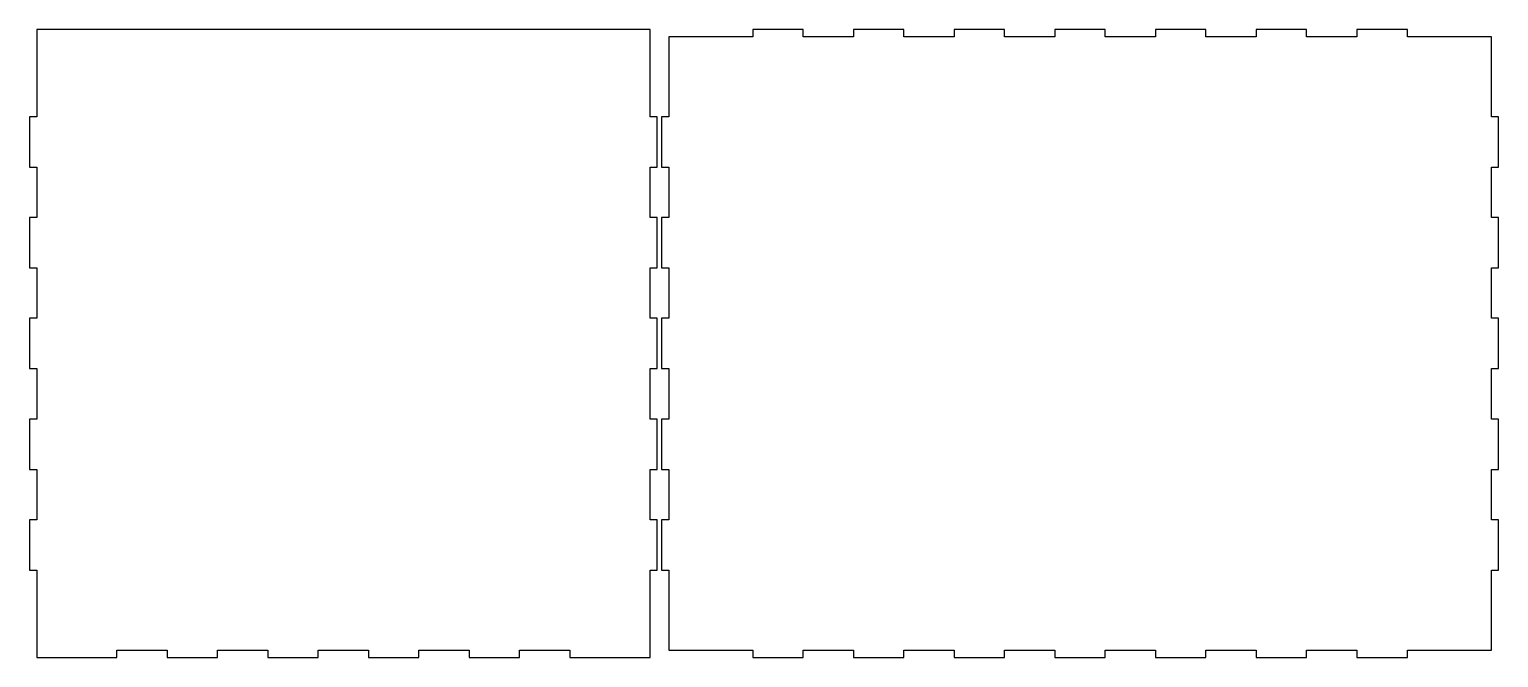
# Model space of a CAD drawing. Header units: inches. Extents: x 5 to 1058, y 10 to 460.
import ezdxf

# ---------------------------------------------------------------- set-up
doc = ezdxf.new("R2010")
doc.units = ezdxf.units.IN
doc.header["$MEASUREMENT"] = 0
doc.layers.add('bottom_outsideCutPath', color=7, linetype='Continuous')
doc.layers.add('left_outsideCutPath', color=7, linetype='Continuous')

msp = doc.modelspace()

# ---------------------------------------------------------------- linework, layer by layer
at = {"layer": 'bottom_outsideCutPath'}
for p, q in [((463.7, 454.5), (463.7, 397.1)), ((487.7, 454.5), (463.7, 454.5)), ((523.8, 454.5), (487.7, 454.5)), ((559.9, 459.7), (523.8, 459.7)), ((523.8, 459.7), (523.8, 454.5)), ((559.9, 454.5), (559.9, 459.7)), ((596, 454.5), (559.9, 454.5)), ((632.1, 459.7), (596, 459.7)), ((596, 459.7), (596, 454.5)), ((632.1, 454.5), (632.1, 459.7)), ((668.2, 454.5), (632.1, 454.5)), ((704.3, 459.7), (668.2, 459.7)), ((668.2, 459.7), (668.2, 454.5)), ((704.3, 454.5), (704.3, 459.7)), ((740.4, 454.5), (704.3, 454.5)), ((776.4, 459.7), (740.4, 459.7)), ((740.4, 459.7), (740.4, 454.5)), ((776.4, 454.5), (776.4, 459.7)), ((812.5, 454.5), (776.4, 454.5)), ((848.6, 459.7), (812.5, 459.7)), ((812.5, 459.7), (812.5, 454.5)), ((848.6, 454.5), (848.6, 459.7)), ((884.7, 454.5), (848.6, 454.5)), ((920.8, 459.7), (884.7, 459.7)), ((884.7, 459.7), (884.7, 454.5)), ((920.8, 454.5), (920.8, 459.7)), ((956.9, 454.5), (920.8, 454.5)), ((993, 459.7), (956.9, 459.7)), ((956.9, 459.7), (956.9, 454.5)), ((993, 454.5), (993, 459.7)), ((1053.2, 454.5), (993, 454.5)), ((1053.2, 433.2), (1053.2, 454.5)), ((1053.2, 397.1), (1053.2, 433.2)), ((463.7, 397.1), (458.4, 397.1)), ((458.4, 397.1), (458.4, 361)), ((1058.4, 397.1), (1053.2, 397.1)), ((1058.4, 361), (1058.4, 397.1)), ((458.4, 361), (463.7, 361)), ((463.7, 361), (463.7, 324.9)), ((1053.2, 324.9), (1053.2, 361)), ((1053.2, 361), (1058.4, 361)), ((463.7, 324.9), (458.4, 324.9)), ((458.4, 324.9), (458.4, 288.9)), ((1058.4, 324.9), (1053.2, 324.9)), ((1058.4, 288.9), (1058.4, 324.9)), ((458.4, 288.9), (463.7, 288.9)), ((463.7, 288.9), (463.7, 252.8)), ((1053.2, 252.8), (1053.2, 288.9)), ((1053.2, 288.9), (1058.4, 288.9)), ((463.7, 252.8), (458.4, 252.8)), ((458.4, 252.8), (458.4, 216.7)), ((1058.4, 252.8), (1053.2, 252.8)), ((1058.4, 216.7), (1058.4, 252.8)), ((458.4, 216.7), (463.7, 216.7)), ((463.7, 216.7), (463.7, 180.6)), ((1053.2, 180.6), (1053.2, 216.7)), ((1053.2, 216.7), (1058.4, 216.7)), ((463.7, 180.6), (458.4, 180.6)), ((458.4, 180.6), (458.4, 144.5)), ((1058.4, 180.6), (1053.2, 180.6)), ((1058.4, 144.5), (1058.4, 180.6)), ((458.4, 144.5), (463.7, 144.5)), ((463.7, 144.5), (463.7, 108.4)), ((1053.2, 108.4), (1053.2, 144.5)), ((1053.2, 144.5), (1058.4, 144.5)), ((463.7, 108.4), (458.4, 108.4)), ((458.4, 108.4), (458.4, 72.3)), ((1058.4, 108.4), (1053.2, 108.4)), ((1058.4, 72.3), (1058.4, 108.4)), ((458.4, 72.3), (463.7, 72.3)), ((463.7, 72.3), (463.7, 36.2)), ((1053.2, 15), (1053.2, 72.3)), ((1053.2, 72.3), (1058.4, 72.3)), ((463.7, 36.2), (463.7, 15)), ((463.7, 15), (523.8, 15)), ((523.8, 15), (523.8, 9.7)), ((559.9, 9.7), (559.9, 15)), ((559.9, 15), (596, 15)), ((596, 15), (596, 9.7)), ((632.1, 9.7), (632.1, 15)), ((632.1, 15), (668.2, 15)), ((668.2, 15), (668.2, 9.7)), ((704.3, 9.7), (704.3, 15)), ((704.3, 15), (740.4, 15)), ((740.4, 15), (740.4, 9.7)), ((776.4, 9.7), (776.4, 15)), ((776.4, 15), (812.5, 15)), ((812.5, 15), (812.5, 9.7)), ((848.6, 9.7), (848.6, 15)), ((848.6, 15), (884.7, 15)), ((884.7, 15), (884.7, 9.7)), ((920.8, 9.7), (920.8, 15)), ((920.8, 15), (956.9, 15)), ((956.9, 15), (956.9, 9.7)), ((993, 9.7), (993, 15)), ((993, 15), (1029.1, 15)), ((1029.1, 15), (1053.2, 15)), ((523.8, 9.7), (559.9, 9.7)), ((596, 9.7), (632.1, 9.7)), ((668.2, 9.7), (704.3, 9.7)), ((740.4, 9.7), (776.4, 9.7)), ((812.5, 9.7), (848.6, 9.7)), ((884.7, 9.7), (920.8, 9.7)), ((956.9, 9.7), (993, 9.7))]:
    msp.add_line(p, q, dxfattribs=at)
at = {"layer": 'left_outsideCutPath'}
for p, q in [((10.7, 459.7), (10.7, 397.1)), ((450.2, 459.7), (10.7, 459.7)), ((450.2, 433.2), (450.2, 459.7)), ((450.2, 397.1), (450.2, 433.2)), ((10.7, 397.1), (5.4, 397.1)), ((5.4, 397.1), (5.4, 361)), ((455.4, 397.1), (450.2, 397.1)), ((455.4, 361), (455.4, 397.1)), ((5.4, 361), (10.7, 361)), ((10.7, 361), (10.7, 324.9)), ((450.2, 324.9), (450.2, 361)), ((450.2, 361), (455.4, 361)), ((10.7, 324.9), (5.4, 324.9)), ((5.4, 324.9), (5.4, 288.9)), ((455.4, 324.9), (450.2, 324.9)), ((455.4, 288.9), (455.4, 324.9)), ((5.4, 288.9), (10.7, 288.9)), ((10.7, 288.9), (10.7, 252.8)), ((450.2, 252.8), (450.2, 288.9)), ((450.2, 288.9), (455.4, 288.9)), ((10.7, 252.8), (5.4, 252.8)), ((5.4, 252.8), (5.4, 216.7)), ((455.4, 252.8), (450.2, 252.8)), ((455.4, 216.7), (455.4, 252.8)), ((5.4, 216.7), (10.7, 216.7)), ((10.7, 216.7), (10.7, 180.6)), ((450.2, 180.6), (450.2, 216.7)), ((450.2, 216.7), (455.4, 216.7)), ((10.7, 180.6), (5.4, 180.6)), ((5.4, 180.6), (5.4, 144.5)), ((455.4, 180.6), (450.2, 180.6)), ((455.4, 144.5), (455.4, 180.6)), ((5.4, 144.5), (10.7, 144.5)), ((10.7, 144.5), (10.7, 108.4)), ((450.2, 108.4), (450.2, 144.5)), ((450.2, 144.5), (455.4, 144.5)), ((10.7, 108.4), (5.4, 108.4)), ((5.4, 108.4), (5.4, 72.3)), ((455.4, 108.4), (450.2, 108.4)), ((455.4, 72.3), (455.4, 108.4)), ((5.4, 72.3), (10.7, 72.3)), ((10.7, 72.3), (10.7, 36.2)), ((450.2, 9.7), (450.2, 72.3)), ((450.2, 72.3), (455.4, 72.3)), ((10.7, 36.2), (10.7, 9.7)), ((68, 9.7), (68, 15)), ((68, 15), (104.1, 15)), ((104.1, 15), (104.1, 9.7)), ((140.2, 9.7), (140.2, 15)), ((140.2, 15), (176.3, 15)), ((176.3, 15), (176.3, 9.7)), ((212.4, 9.7), (212.4, 15)), ((212.4, 15), (248.4, 15)), ((248.4, 15), (248.4, 9.7)), ((284.5, 9.7), (284.5, 15)), ((284.5, 15), (320.6, 15)), ((320.6, 15), (320.6, 9.7)), ((356.7, 9.7), (356.7, 15)), ((356.7, 15), (392.8, 15)), ((392.8, 15), (392.8, 9.7)), ((10.7, 9.7), (68, 9.7)), ((104.1, 9.7), (140.2, 9.7)), ((176.3, 9.7), (212.4, 9.7)), ((248.4, 9.7), (284.5, 9.7)), ((320.6, 9.7), (356.7, 9.7)), ((392.8, 9.7), (428.9, 9.7)), ((428.9, 9.7), (450.2, 9.7))]:
    msp.add_line(p, q, dxfattribs=at)

doc.saveas('drawing.dxf')
